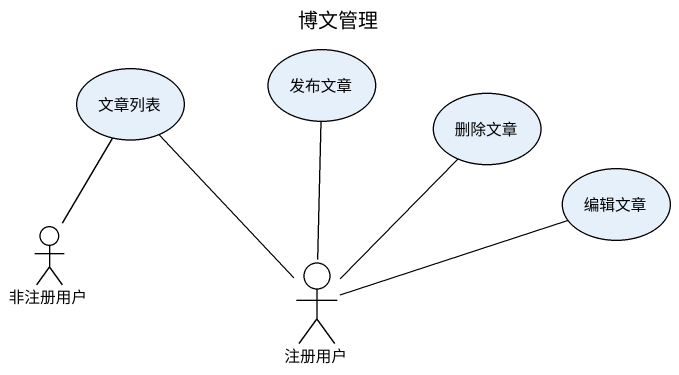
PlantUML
@startuml
title 博文管理
usecase 文章列表
usecase 发布文章
usecase 删除文章
usecase 编辑文章
actor 非注册用户
actor 注册用户
非注册用户 -up- 文章列表
注册用户 -up- 文章列表
注册用户 -up- 发布文章
注册用户 -up- 删除文章
注册用户 -right- 编辑文章
@enduml
